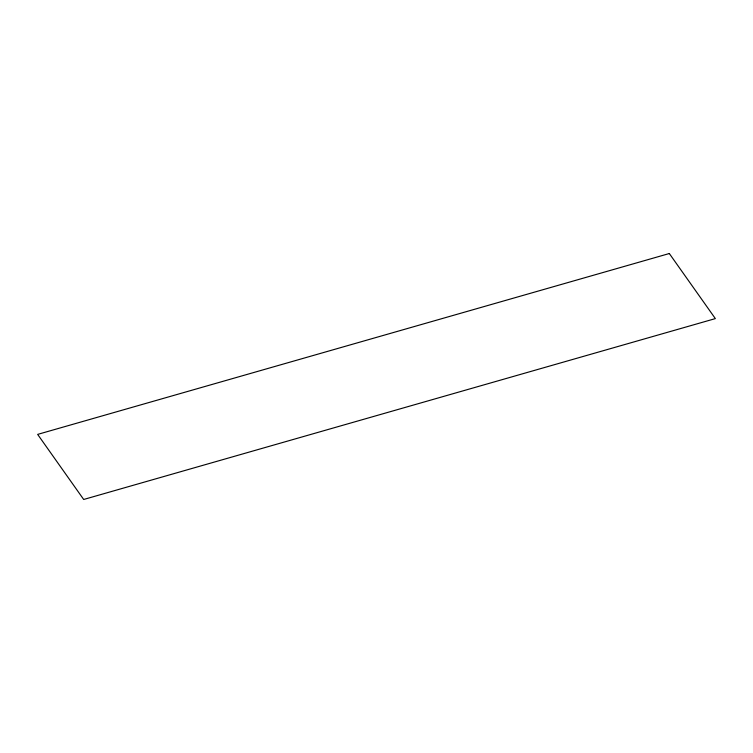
<?xml version="1.0" encoding="UTF-8"?>
<svg xmlns="http://www.w3.org/2000/svg" width="753" height="753" viewBox="0 0 753 753"><rect width="100%" height="100%" fill="white"/><g stroke="black" fill="none" stroke-linecap="round" stroke-linejoin="round"><path stroke-width="1.13" d="M669.313 253.526L37.65 434.396L83.687 499.474L715.35 318.604L669.313 253.526"/></g></svg>
